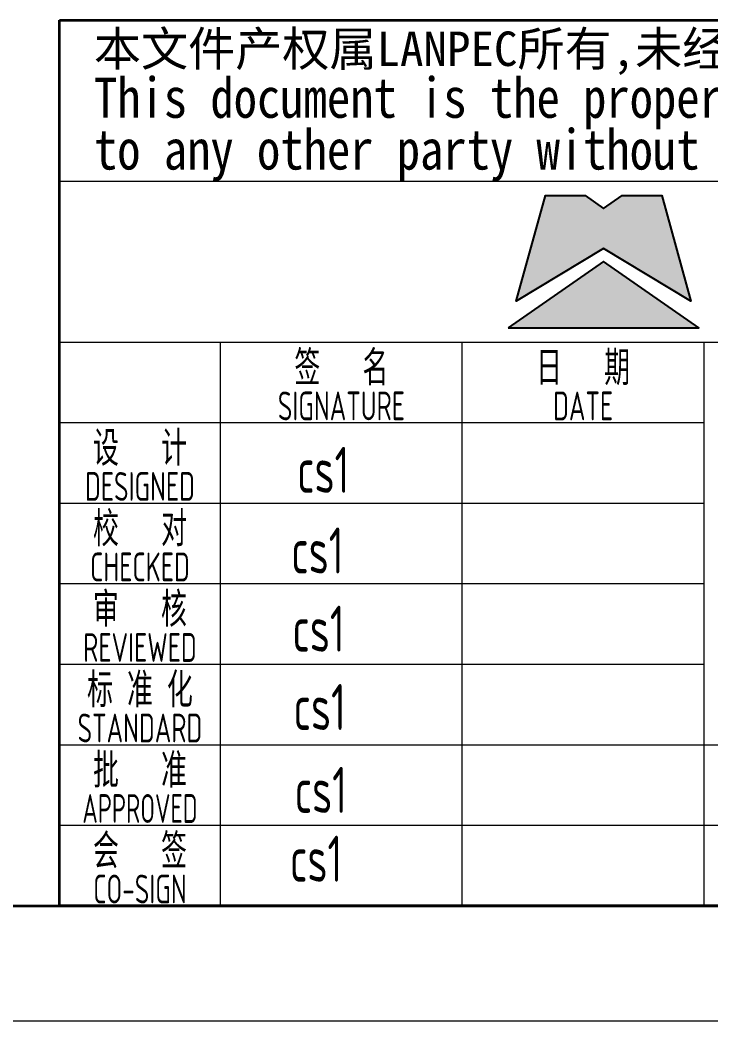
# Model space of a CAD drawing. Header units: millimetres. Extents: x 5765 to 6606, y -201 to 393.
# Drawn here: x 6412.6 to 6472.6, y -200.6 to -113.5 of the extents above; entities that cross this region are included whole.
import ezdxf
from ezdxf.enums import TextEntityAlignment as Align

# ---------------------------------------------------------------- set-up
doc = ezdxf.new("R2010")
doc.units = ezdxf.units.MM
for name, color, linetype, lineweight in [('1粗实线', 7, 'Continuous', 35), ('2细实线', 3, 'Continuous', 13), ('7文本', 2, 'Continuous', 13), ('8标注', 3, 'Continuous', 13), ('9图表', 4, 'Continuous', 13)]:
    doc.layers.add(name, color=color, linetype=linetype, lineweight=lineweight)
doc.layers.add('LOGO 1', color=7, linetype='Continuous', true_color=0x1e2380)
doc.layers.add('LOGO 2', color=7, linetype='Continuous', true_color=0x0075c2)
doc.styles.add('lanpec', font='bpec_e.shx', dxfattribs={"width": 0.75, "bigfont": 'hztxt.shx'})
doc.styles.add('黑体', font='simhei.ttf', dxfattribs={"width": 1.5})

# ---------------------------------------------------------------- blocks, each defined once
blk = doc.blocks.new('A1')
at = {"layer": '1粗实线'}
blk.add_lwpolyline([(-816, 10), (-10, 10), (-10, 584), (-816, 584)], close=True, dxfattribs=at)
at = {"layer": '9图表'}
blk.add_lwpolyline([(-841, 0), (0, 0), (0, 594), (-841, 594)], close=True, dxfattribs=at)
blk = doc.blocks.new('蓝滨LOGO')
at = {"layer": 'LOGO 1'}
h = blk.add_hatch(color=174, dxfattribs=at)
h.dxf.hatch_style = 1
h.paths.add_polyline_path([(0, 0), (16.56, 0), (8.28, 5.75)])
at = {"layer": 'LOGO 2'}
h = blk.add_hatch(color=152, dxfattribs=at)
h.dxf.hatch_style = 1
h.paths.add_polyline_path([(8.28, 6.9), (15.87, 2.3), (13.34, 11.5), (9.89, 11.5), (8.28, 10.35), (6.67, 11.5), (3.22, 11.5), (0.69, 2.3)])
at = {"layer": 'LOGO 1'}
blk.add_line((0, 0), (16.56, 0), dxfattribs=at)
blk.add_lwpolyline([(0, 0), (16.56, 0), (8.28, 5.75)], close=True, dxfattribs=at)
at = {"layer": 'LOGO 2'}
blk.add_lwpolyline([(8.28, 6.9), (0.69, 2.3), (3.22, 11.5), (6.67, 11.5), (8.28, 10.35), (9.89, 11.5), (13.34, 11.5), (15.87, 2.3)], close=True, dxfattribs=at)
blk = doc.blocks.new('蓝滨、蓝科总图标题栏模板')
at = {"layer": '1粗实线'}
blk.add_lwpolyline([(-180, 77), (0, 77), (0, 0), (-180, 0)], close=True, dxfattribs=at)
at = {"layer": '9图表'}
for p, q in [((-180, 63, 0), (0, 63, 0)), ((-180, 49, 0), (0, 49, 0)), ((-166, 0, 0), (-166, 49, 0)), ((-145, 0, 0), (-145, 49, 0)), ((-124, 49, 0), (-124, 0, 0)), ((-180, 42, 0), (-124, 42, 0)), ((-180, 35, 0), (-124, 35, 0)), ((-180, 28, 0), (-124, 28, 0)), ((-180, 28, 0), (-124.649, 28, 0)), ((-180, 21, 0), (-124, 21, 0)), ((-180, 21, 0), (-124.649, 21, 0)), ((-180, 14, 0), (0, 14, 0)), ((-180, 7, 0), (0, 7, 0)), ((-180, 7, 0), (0, 7, 0))]:
    blk.add_line(p, q, dxfattribs=at)
at = {"layer": '8标注'}
blk.add_blockref('蓝滨LOGO', (-141, 50.25), dxfattribs=at)
at = {"layer": '7文本', "style": 'lanpec'}
for tag, height, width, p in [('设计证书号', 4, 0.7, (-15.5, 45.5, 0)), ('设计签名', 4, 0.75, (-155.5, 38.5)), ('设计日期', 4, 0.75, (-134.5, 38.5)), ('项目编号', 4, 0.75, (-15.5, 38.5, 0)), ('设备名称', 5, 0.75, (-84, 35, 0)), ('校对签名', 4, 0.75, (-155.5, 31.5)), ('校对日期', 4, 0.75, (-134.5, 31.5)), ('产品编号', 4, 0.75, (-15.5, 31.5, 0)), ('位号', 5, 0.75, (-84, 29, 0)), ('审核签名', 4, 0.75, (-155.5, 24.5)), ('审核日期', 4, 0.75, (-134.5, 24.5)), ('设计阶段', 4, 0.75, (-15.5, 24.5, 0)), ('规格型号', 5, 0.75, (-84, 23, 0)), ('标准化签名', 4, 0.75, (-155.5, 17.5)), ('标准化日期', 4, 0.75, (-134.5, 17.5)), ('产品识别码', 4, 0.75, (-15.5, 17.5, 0)), ('第几张', 3, 0.75, (-59, 11.75)), ('共几张', 3, 0.75, (-49, 11.75)), ('批准签名', 4, 0.75, (-155.5, 10.5)), ('批准日期', 4, 0.75, (-134.5, 10.5)), ('图幅', 4, 0.75, (-25.5, 10.5, 0)), ('比例', 4, 0.75, (-5, 10.5, 0)), ('会签签名', 4, 0.75, (-155.5, 3.5)), ('会签日期', 4, 0.75, (-134.5, 3.5)), ('REV', 3, 0.75, (-25.5, 3.5, 0))]:
    blk.add_attdef(tag, text='', height=height, dxfattribs=dict(at, width=width)).set_placement(p, align=Align.MIDDLE_CENTER)
at = {"layer": '7文本', "style": 'lanpec', "width": 0.75}
for tag, p in [('图号', (-107.5, 10.5, 0)), ('文件编号', (-107.5, 3.5))]:
    blk.add_attdef(tag, text='', height=4, dxfattribs=at).set_placement(p, align=Align.MIDDLE_LEFT)
at = {"layer": '9图表', "style": '黑体'}
blk.add_text('本文件产权属LANPEC所有,未经LANPEC书面许可不准复制或转让第三方。', height=3, dxfattribs=at).set_placement((-177, 74.5), align=Align.MIDDLE_LEFT)
at = {"layer": '9图表', "style": '黑体', "width": 0.85}
for s, p in [('This document is the property of LANPEC. It shall not be reproduced or transfered', (-177, 70.25)), ("to any other party without LANPEC's permission in written form.", (-177, 65.75))]:
    blk.add_text(s, height=3.5, dxfattribs=at).set_placement(p, align=Align.MIDDLE_LEFT)
at = {"layer": '9图表', "style": 'lanpec'}
for s, height, width, p in [('签   名', 3, 0.75, (-155.5, 46.75)), ('日   期', 3, 0.75, (-134.5, 46.75)), ('SIGNATURE', 2.5, 0.75, (-155.5, 43.45)), ('DATE', 2.5, 0.75, (-134.5, 43.45)), ('设   计', 3, 0.75, (-173, 39.75)), ('DESIGNED', 2.5, 0.75, (-173, 36.45)), ('校   对', 3, 0.75, (-173, 32.75)), ('CHECKED', 2.5, 0.75, (-173, 29.45)), ('审   核', 3, 0.75, (-173, 25.75)), ('REVIEWED', 2.5, 0.75, (-173, 22.45)), ('标 准 化', 3, 0.75, (-173, 18.75)), ('STANDARD', 2.5, 0.75, (-173, 15.45)), ('批   准', 3, 0.75, (-173, 11.75)), ('APPROVED', 2.5, 0.7, (-173, 8.45)), ('会   签', 3, 0.75, (-173, 4.75)), ('CO-SIGN', 2.5, 0.75, (-173, 1.45))]:
    blk.add_text(s, height=height, dxfattribs=dict(at, width=width)).set_placement(p, align=Align.MIDDLE_CENTER)

msp = doc.modelspace()

# ---------------------------------------------------------------- block references
at = {"layer": '2细实线'}
msp.add_blockref('A1', (6606.028, -200.559), dxfattribs=at)
at = {"layer": '7文本'}
msp.add_blockref('蓝滨、蓝科总图标题栏模板', (6596.007, -190.537), dxfattribs=at)

# ---------------------------------------------------------------- texts
at = {"layer": '7文本', "style": 'lanpec', "width": 0.75}
for p in [(6438.929, -152.644, 0), (6438.419, -159.654, 0), (6438.519, -166.454, 0), (6438.619, -173.264, 0), (6438.719, -180.474, 0), (6438.309, -186.454, 0)]:
    msp.add_text('cs1', height=4, dxfattribs=at).set_placement(p, align=Align.MIDDLE_CENTER)

doc.saveas('drawing.dxf')
